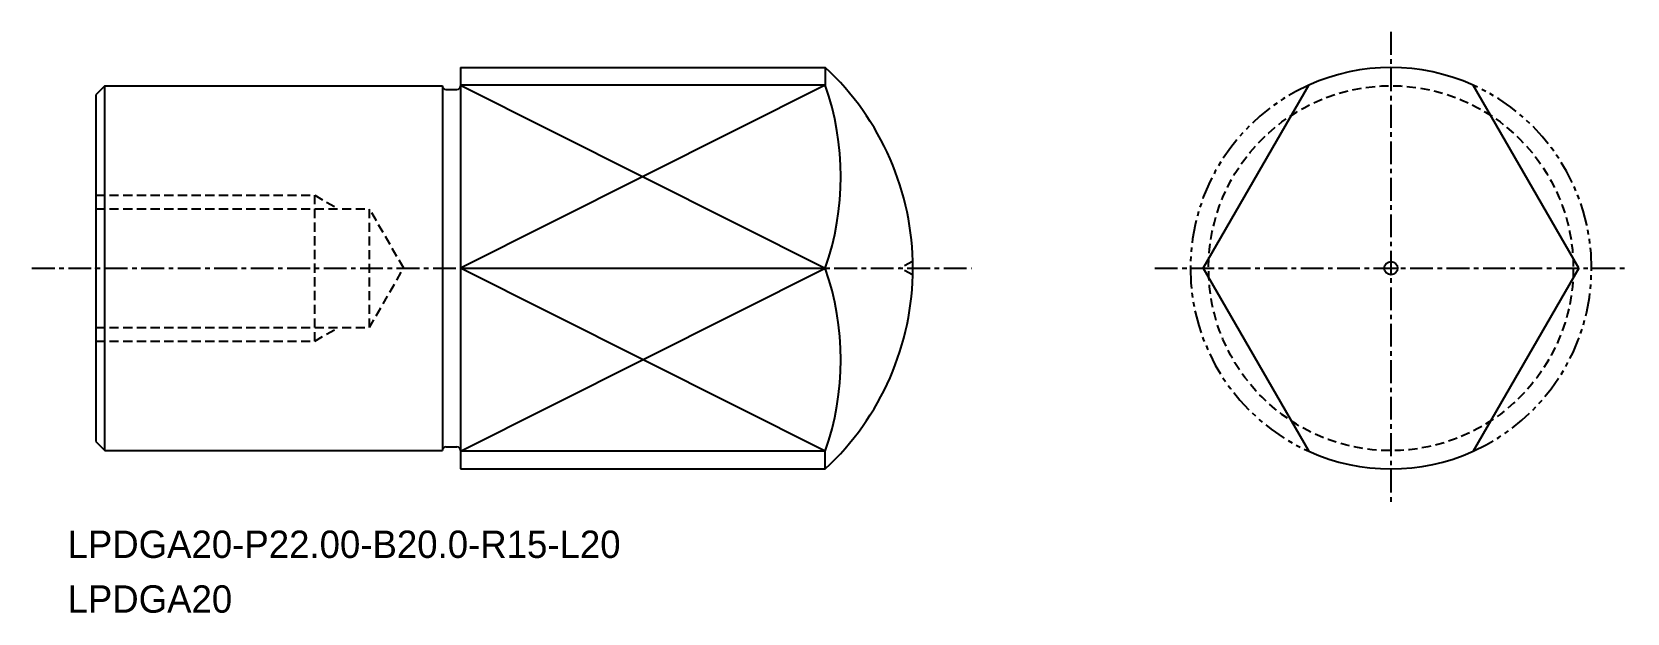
# Model space of a CAD drawing. Extents: x -1593.1 to -1505.6, y -697.6 to -665.7.
import ezdxf

# ---------------------------------------------------------------- set-up
doc = ezdxf.new("R2010")
doc.units = 0
for name, pattern in [('CENTER', [2, 1.25, -0.25, 0.25, -0.25]), ('DASHED', [0.75, 0.5, -0.25]), ('PHANTOM', [2.5, 1.25, -0.25, 0.25, -0.25, 0.25, -0.25])]:
    doc.linetypes.add(name, pattern=pattern)
doc.layers.get('0').update_dxf_attribs({"linetype": 'CONTINUOUS'})
doc.layers.add('CENTER', color=1, linetype='CENTER')

msp = doc.modelspace()

# ---------------------------------------------------------------- linework, layer by layer
at = {"color": 7, "linetype": 'CONTINUOUS'}
for p, q in [((-1569.597, -667.698), (-1569.597, -689.698)), ((-1569.597, -667.698), (-1549.597, -667.698)), ((-1589.097, -668.698), (-1589.597, -669.198)), ((-1589.097, -668.698), (-1570.597, -668.698)), ((-1589.097, -688.698), (-1589.097, -668.698)), ((-1570.597, -668.698), (-1570.597, -688.698)), ((-1570.397, -668.898), (-1569.797, -668.898)), ((-1528.873, -678.698), (-1523.078, -668.66)), ((-1508.283, -678.698), (-1514.078, -668.66)), ((-1589.597, -669.198), (-1589.597, -688.198)), ((-1569.597, -678.698), (-1549.597, -678.698)), ((-1528.873, -678.698), (-1523.078, -688.735)), ((-1508.283, -678.698), (-1514.078, -688.735)), ((-1589.597, -688.198), (-1589.097, -688.698)), ((-1589.097, -688.698), (-1570.597, -688.698)), ((-1570.397, -688.498), (-1569.797, -688.498)), ((-1569.597, -689.698), (-1549.597, -689.698))]:
    msp.add_line(p, q, dxfattribs=at)
at = {"linetype": 'CONTINUOUS'}
for p, q in [((-1549.597, -667.698), (-1549.597, -668.66)), ((-1549.597, -668.66), (-1569.597, -668.66)), ((-1549.597, -688.735), (-1569.597, -688.735)), ((-1549.597, -689.698), (-1549.597, -688.735))]:
    msp.add_line(p, q, dxfattribs=at)
at = {"color": 3, "linetype": 'CONTINUOUS'}
for p, q in [((-1549.597, -668.66), (-1569.597, -678.698)), ((-1569.597, -668.66), (-1549.597, -678.698)), ((-1569.597, -688.735), (-1549.597, -678.698)), ((-1549.597, -688.735), (-1569.597, -678.698))]:
    msp.add_line(p, q, dxfattribs=at)
at = {"color": 3, "linetype": 'DASHED'}
for p, q in [((-1589.597, -674.698), (-1577.597, -674.698)), ((-1577.597, -674.698), (-1576.313, -675.439)), ((-1577.597, -682.698), (-1577.597, -674.698)), ((-1589.597, -675.439), (-1574.597, -675.439)), ((-1574.597, -681.956), (-1574.597, -675.439)), ((-1572.716, -678.698), (-1574.597, -675.439)), ((-1574.597, -681.956), (-1572.716, -678.698)), ((-1544.811, -678.335), (-1545.505, -678.698)), ((-1544.811, -679.06), (-1545.505, -678.698)), ((-1589.597, -681.956), (-1574.597, -681.956)), ((-1577.597, -682.698), (-1576.313, -681.956)), ((-1589.597, -682.698), (-1577.597, -682.698))]:
    msp.add_line(p, q, dxfattribs=at)
msp.add_circle((-1518.578, -678.698), 10, dxfattribs=at)
at = {"linetype": 'CONTINUOUS'}
msp.add_circle((-1518.578, -678.698), 0.363, dxfattribs=at)
for centre, radius, start, end in [((-1559.796, -678.698), 15, 312.83343, 47.16657), ((-1518.578, -678.698), 11, 65.85226, 114.14774), ((-1563.995, -673.679), 15.247, 340.78257, 19.21743), ((-1563.995, -683.716), 15.247, 340.78257, 19.21743), ((-1518.578, -678.698), 11, 245.85226, 294.14774)]:
    msp.add_arc(centre, radius, start, end, dxfattribs=at)
at = {"color": 7, "linetype": 'CONTINUOUS'}
for centre, start, end in [((-1570.397, -668.698), 180, 270), ((-1569.797, -668.698), 270, 0), ((-1570.397, -688.698), 90, 180), ((-1569.797, -688.698), 0, 90)]:
    msp.add_arc(centre, 0.2, start, end, dxfattribs=at)
at = {"color": 3, "linetype": 'PHANTOM'}
for start, end in [(114.14774, 245.85226), (294.14774, 65.85226)]:
    msp.add_arc((-1518.578, -678.698), 11, start, end, dxfattribs=at)
at = {"color": 7, "linetype": 'CONTINUOUS'}
msp.add_point((-1589.597, -678.698), dxfattribs=at)
at = {"layer": 'CENTER', "color": 1, "linetype": 'CENTER'}
for p, q in [((-1518.578, -665.748), (-1518.578, -691.647)), ((-1593.104, -678.698), (-1541.585, -678.698)), ((-1531.527, -678.698), (-1505.628, -678.698))]:
    msp.add_line(p, q, dxfattribs=at)

# ---------------------------------------------------------------- texts
for s, p in [('LPDGA20-P22.00-B20.0-R15-L20', (-1591.152, -694.58)), ('LPDGA20', (-1591.152, -697.58))]:
    msp.add_text(s, height=1.5).set_placement(p)

doc.saveas('drawing.dxf')
